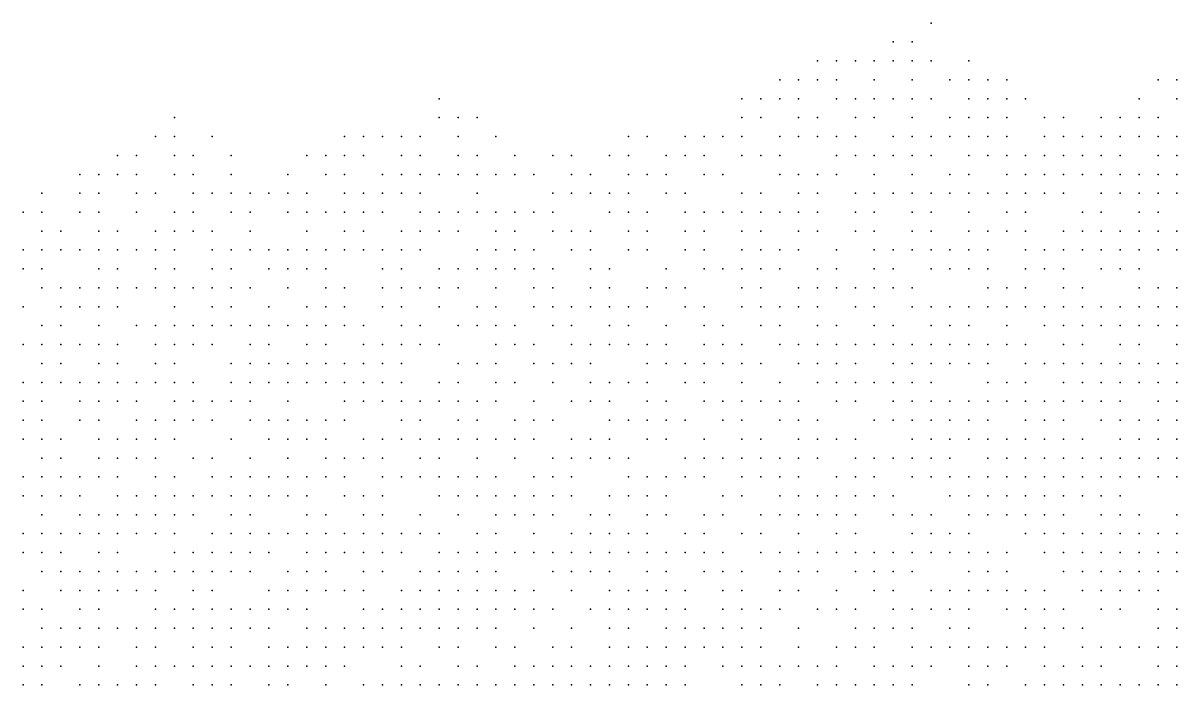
# Model space of a CAD drawing. Extents: x 429 to 793, y 817 to 1241.
# Drawn here: x 519.89 to 564.42, y 1213 to 1238.55 of the extents above; entities that cross this region are included whole.
import ezdxf

# ---------------------------------------------------------------- set-up
doc = ezdxf.new("R2010")
doc.units = 0

msp = doc.modelspace()

# ---------------------------------------------------------------- linework, layer by layer
for p in [(554.93, 1238.55, 234.16), (553.47, 1237.82, 233.76), (554.2, 1237.82, 234.244), (550.55, 1237.09, 232.64), (551.28, 1237.09, 232.79), (552.01, 1237.09, 233.275), (552.74, 1237.09, 233.517), (553.47, 1237.09, 234.086), (554.2, 1237.09, 234.329), (554.93, 1237.09, 234.817), (556.39, 1237.09, 235.043), (549.09, 1236.36, 232.188), (549.82, 1236.36, 232.489), (550.55, 1236.36, 232.966), (551.28, 1236.36, 233.117), (552.74, 1236.36, 233.844), (554.2, 1236.36, 234.541), (555.66, 1236.36, 235.145), (556.39, 1236.36, 235.371), (557.12, 1236.36, 235.597), (557.85, 1236.36, 236.151), (563.69, 1236.36, 238.37), (564.42, 1236.36, 238.541), (535.95, 1235.63, 224.07), (547.63, 1235.63, 231.41), (548.36, 1235.63, 232.038), (549.09, 1235.63, 232.515), (549.82, 1235.63, 232.665), (551.28, 1235.63, 233.443), (552.01, 1235.63, 233.686), (552.74, 1235.63, 233.928), (553.47, 1235.63, 234.413), (554.2, 1235.63, 234.593), (554.93, 1235.63, 234.869), (556.39, 1235.63, 235.699), (557.12, 1235.63, 235.925), (557.85, 1235.63, 236.48), (558.58, 1235.63, 236.706), (562.96, 1235.63, 238.258), (564.42, 1235.63, 238.866), (525.73, 1234.9, 216.19), (535.95, 1234.9, 224.508), (536.68, 1234.9, 224.874), (537.41, 1234.9, 225.678), (547.63, 1234.9, 231.796), (548.36, 1234.9, 232.364), (549.82, 1234.9, 232.992), (550.55, 1234.9, 233.142), (552.01, 1234.9, 234.012), (552.74, 1234.9, 234.255), (554.2, 1234.9, 234.921), (555.66, 1234.9, 235.802), (556.39, 1234.9, 236.028), (557.12, 1234.9, 236.254), (557.85, 1234.9, 236.808), (559.31, 1234.9, 237.034), (560.04, 1234.9, 237.26), (561.5, 1234.9, 237.921), (562.23, 1234.9, 238.034), (562.96, 1234.9, 238.471), (563.69, 1234.9, 238.695), (525, 1234.17, 216.21), (525.73, 1234.17, 216.618), (527.19, 1234.17, 217.83), (532.3, 1234.17, 222.24), (533.03, 1234.17, 222.625), (533.76, 1234.17, 223.01), (534.49, 1234.17, 223.779), (535.22, 1234.17, 224.164), (536.68, 1234.17, 225.312), (538.14, 1234.17, 226.482), (543.25, 1234.17, 229.631), (543.98, 1234.17, 230.105), (545.44, 1234.17, 230.796), (546.17, 1234.17, 231.142), (546.9, 1234.17, 231.85), (547.63, 1234.17, 232.182), (549.09, 1234.17, 232.841), (549.82, 1234.17, 233.414), (550.55, 1234.17, 233.469), (551.28, 1234.17, 233.946), (552.01, 1234.17, 234.339), (553.47, 1234.17, 234.974), (554.2, 1234.17, 235.25), (554.93, 1234.17, 235.526), (555.66, 1234.17, 236.13), (556.39, 1234.17, 236.356), (557.12, 1234.17, 236.582), (557.85, 1234.17, 236.96), (559.31, 1234.17, 237.374), (560.04, 1234.17, 237.585), (560.77, 1234.17, 237.697), (561.5, 1234.17, 238.246), (562.23, 1234.17, 238.359), (562.96, 1234.17, 238.796), (563.69, 1234.17, 239.02), (564.42, 1234.17, 239.191), (523.54, 1233.44, 214.998), (524.27, 1233.44, 215.806), (525.73, 1233.44, 217.046), (526.46, 1233.44, 217.438), (527.92, 1233.44, 218.65), (530.84, 1233.44, 221.187), (531.57, 1233.44, 221.93), (532.3, 1233.44, 222.085), (533.03, 1233.44, 223.057), (534.49, 1233.44, 223.827), (535.22, 1233.44, 224.211), (536.68, 1233.44, 225.384), (537.41, 1233.44, 225.75), (538.87, 1233.44, 226.92), (540.33, 1233.44, 228.09), (541.06, 1233.44, 228.732), (542.52, 1233.44, 229.502), (543.25, 1233.44, 230.015), (544.71, 1233.44, 230.489), (545.44, 1233.44, 231.18), (546.17, 1233.44, 231.526), (547.63, 1233.44, 232.568), (548.36, 1233.44, 232.85), (549.09, 1233.44, 233.132), (551.28, 1233.44, 234.273), (552.01, 1233.44, 234.423), (552.74, 1233.44, 234.698), (553.47, 1233.44, 235.302), (554.2, 1233.44, 235.578), (554.93, 1233.44, 235.854), (556.39, 1233.44, 236.659), (557.12, 1233.44, 236.866), (557.85, 1233.44, 237.074), (558.58, 1233.44, 237.489), (559.31, 1233.44, 237.68), (560.04, 1233.44, 237.91), (560.77, 1233.44, 238.132), (561.5, 1233.44, 238.571), (562.23, 1233.44, 238.684), (563.69, 1233.44, 239.233), (564.42, 1233.44, 239.345), (522.08, 1232.71, 214.021), (522.81, 1232.71, 214.19), (523.54, 1232.71, 215.422), (524.27, 1232.71, 215.826), (525.73, 1232.71, 217.474), (526.46, 1232.71, 217.866), (527.92, 1232.71, 219.078), (530.11, 1232.71, 221.032), (531.57, 1232.71, 221.775), (532.3, 1232.71, 222.517), (533.76, 1232.71, 223.874), (534.49, 1232.71, 224.259), (535.22, 1232.71, 224.64), (535.95, 1232.71, 225.012), (536.68, 1232.71, 225.822), (537.41, 1232.71, 226.188), (538.14, 1232.71, 226.554), (538.87, 1232.71, 227.358), (539.6, 1232.71, 227.724), (541.06, 1232.71, 228.808), (541.79, 1232.71, 229.245), (543.25, 1232.71, 229.886), (543.98, 1232.71, 230.528), (544.71, 1232.71, 230.873), (546.17, 1232.71, 231.904), (546.9, 1232.71, 232.236), (549.09, 1232.71, 233.236), (549.82, 1232.71, 233.518), (550.55, 1232.71, 233.8), (551.28, 1232.71, 234.468), (552.74, 1232.71, 235.026), (554.2, 1232.71, 235.676), (555.66, 1232.71, 236.3), (556.39, 1232.71, 236.981), (557.85, 1232.71, 237.395), (558.58, 1232.71, 237.603), (559.31, 1232.71, 238.005), (560.04, 1232.71, 238.235), (560.77, 1232.71, 238.457), (561.5, 1232.71, 238.679), (562.23, 1232.71, 239.009), (562.96, 1232.71, 239.446), (563.69, 1232.71, 239.558), (564.42, 1232.71, 239.67), (520.62, 1231.98, 213.091), (522.08, 1231.98, 214.445), (522.81, 1231.98, 214.614), (524.27, 1231.98, 216.25), (525, 1231.98, 216.969), (526.46, 1231.98, 218.294), (527.19, 1231.98, 218.686), (527.92, 1231.98, 219.506), (528.65, 1231.98, 219.898), (529.38, 1231.98, 220.718), (530.11, 1231.98, 221.112), (530.84, 1231.98, 221.619), (532.3, 1231.98, 222.949), (533.03, 1231.98, 223.536), (533.76, 1231.98, 223.921), (534.49, 1231.98, 224.306), (535.22, 1231.98, 225.078), (537.41, 1231.98, 226.626), (540.33, 1231.98, 228.468), (541.06, 1231.98, 229.186), (541.79, 1231.98, 229.629), (542.52, 1231.98, 229.757), (543.25, 1231.98, 230.27), (544.71, 1231.98, 231.257), (545.44, 1231.98, 231.603), (547.63, 1231.98, 232.622), (548.36, 1231.98, 232.954), (549.82, 1231.98, 233.904), (550.55, 1231.98, 234.186), (552.01, 1231.98, 235.07), (552.74, 1231.98, 235.223), (553.47, 1231.98, 235.696), (554.2, 1231.98, 235.998), (554.93, 1231.98, 236.471), (555.66, 1231.98, 236.622), (556.39, 1231.98, 236.773), (557.12, 1231.98, 237.51), (557.85, 1231.98, 237.717), (558.58, 1231.98, 237.775), (559.31, 1231.98, 238.33), (560.04, 1231.98, 238.56), (561.5, 1231.98, 238.782), (562.23, 1231.98, 239.004), (562.96, 1231.98, 239.551), (563.69, 1231.98, 239.883), (564.42, 1231.98, 239.995), (519.89, 1231.25, 212.16), (520.62, 1231.25, 212.922), (522.08, 1231.25, 214.276), (522.81, 1231.25, 215.038), (524.27, 1231.25, 216.464), (525.73, 1231.25, 217.397), (526.46, 1231.25, 217.902), (527.92, 1231.25, 219.114), (528.65, 1231.25, 220.333), (530.11, 1231.25, 221.54), (530.84, 1231.25, 222.051), (531.57, 1231.25, 222.756), (532.3, 1231.25, 222.794), (533.03, 1231.25, 223.968), (533.76, 1231.25, 224.334), (535.22, 1231.25, 225.516), (535.95, 1231.25, 225.888), (536.68, 1231.25, 226.26), (537.41, 1231.25, 226.628), (538.14, 1231.25, 227.363), (538.87, 1231.25, 227.731), (539.6, 1231.25, 228.474), (540.33, 1231.25, 228.846), (542.52, 1231.25, 230.141), (543.25, 1231.25, 230.654), (543.98, 1231.25, 230.783), (545.44, 1231.25, 231.641), (546.17, 1231.25, 231.958), (546.9, 1231.25, 232.676), (547.63, 1231.25, 233.211), (548.36, 1231.25, 233.34), (549.09, 1231.25, 233.649), (549.82, 1231.25, 234.268), (550.55, 1231.25, 234.578), (552.01, 1231.25, 235.39), (552.74, 1231.25, 235.668), (554.2, 1231.25, 236.32), (554.93, 1231.25, 236.793), (556.39, 1231.25, 237.095), (557.85, 1231.25, 237.87), (558.58, 1231.25, 238.1), (560.77, 1231.25, 238.885), (561.5, 1231.25, 239.107), (562.96, 1231.25, 239.876), (563.69, 1231.25, 240.098), (520.62, 1230.52, 213.346), (521.35, 1230.52, 214.107), (522.81, 1230.52, 215.462), (523.54, 1230.52, 215.866), (525, 1230.52, 216.892), (525.73, 1230.52, 218.162), (526.46, 1230.52, 218.33), (527.19, 1230.52, 219.131), (528.65, 1230.52, 220.35), (530.84, 1230.52, 221.968), (532.3, 1230.52, 223.226), (533.03, 1230.52, 223.813), (534.49, 1230.52, 225.144), (535.22, 1230.52, 225.25), (535.95, 1230.52, 225.941), (536.68, 1230.52, 226.632), (538.14, 1230.52, 227.367), (538.87, 1230.52, 228.103), (540.33, 1230.52, 228.852), (541.06, 1230.52, 229.224), (541.79, 1230.52, 229.564), (543.25, 1230.52, 230.622), (543.98, 1230.52, 231.167), (545.44, 1230.52, 232.012), (546.17, 1230.52, 232.445), (547.63, 1230.52, 233.082), (548.36, 1230.52, 233.718), (549.82, 1230.52, 234.337), (550.55, 1230.52, 234.956), (552.01, 1230.52, 235.422), (552.74, 1230.52, 235.71), (554.2, 1230.52, 236.266), (554.93, 1230.52, 236.864), (556.39, 1230.52, 237.417), (557.12, 1230.52, 237.965), (557.85, 1230.52, 238.195), (558.58, 1230.52, 238.425), (560.04, 1230.52, 238.655), (560.77, 1230.52, 239.21), (561.5, 1230.52, 239.6), (562.23, 1230.52, 239.794), (562.96, 1230.52, 239.989), (563.69, 1230.52, 240.184), (564.42, 1230.52, 240.575), (519.89, 1229.79, 213.004), (520.62, 1229.79, 213.514), (521.35, 1229.79, 214.446), (522.08, 1229.79, 215.124), (522.81, 1229.79, 215.378), (523.54, 1229.79, 216.29), (524.27, 1229.79, 216.815), (525, 1229.79, 217.32), (525.73, 1229.79, 217.994), (527.19, 1229.79, 219.553), (527.92, 1229.79, 219.954), (528.65, 1229.79, 220.778), (529.38, 1229.79, 221.176), (530.11, 1229.79, 221.574), (530.84, 1229.79, 222.396), (531.57, 1229.79, 222.79), (532.3, 1229.79, 223.612), (533.03, 1229.79, 224.006), (533.76, 1229.79, 224.4), (534.49, 1229.79, 225.144), (535.22, 1229.79, 225.622), (537.41, 1229.79, 227.372), (538.14, 1229.79, 227.739), (538.87, 1229.79, 228.108), (539.6, 1229.79, 228.48), (541.06, 1229.79, 229.602), (541.79, 1229.79, 229.942), (543.25, 1229.79, 231), (543.98, 1229.79, 231.34), (545.44, 1229.79, 232.39), (546.17, 1229.79, 232.823), (547.63, 1229.79, 233.46), (548.36, 1229.79, 234.096), (549.09, 1229.79, 234.405), (549.82, 1229.79, 234.715), (551.28, 1229.79, 235.134), (552.74, 1229.79, 236.03), (553.47, 1229.79, 236.308), (554.2, 1229.79, 236.586), (554.93, 1229.79, 237.184), (555.66, 1229.79, 237.587), (556.39, 1229.79, 237.738), (557.12, 1229.79, 238.29), (558.58, 1229.79, 238.52), (559.31, 1229.79, 238.954), (560.04, 1229.79, 239.082), (560.77, 1229.79, 239.463), (561.5, 1229.79, 239.658), (562.23, 1229.79, 240.048), (562.96, 1229.79, 240.242), (563.69, 1229.79, 240.437), (564.42, 1229.79, 240.606), (519.89, 1229.06, 213.426), (520.62, 1229.06, 213.936), (522.81, 1229.06, 215.717), (523.54, 1229.06, 216.31), (525, 1229.06, 217.826), (525.73, 1229.06, 218.416), (527.19, 1229.06, 219.575), (527.92, 1229.06, 220.38), (529.38, 1229.06, 221.604), (530.11, 1229.06, 222.002), (530.84, 1229.06, 222.824), (531.57, 1229.06, 223.218), (533.76, 1229.06, 224.766), (534.49, 1229.06, 225.463), (535.95, 1229.06, 226.154), (536.68, 1229.06, 226.845), (537.41, 1229.06, 227.376), (538.14, 1229.06, 228.111), (538.87, 1229.06, 228.486), (539.6, 1229.06, 228.858), (540.33, 1229.06, 229.23), (541.79, 1229.06, 230.32), (542.52, 1229.06, 230.66), (544.71, 1229.06, 232.054), (546.17, 1229.06, 233.1), (546.9, 1229.06, 233.331), (547.63, 1229.06, 233.838), (548.36, 1229.06, 233.967), (549.09, 1229.06, 234.474), (550.55, 1229.06, 235.166), (551.28, 1229.06, 235.454), (552.74, 1229.06, 236.35), (553.47, 1229.06, 236.628), (554.93, 1229.06, 237.504), (555.66, 1229.06, 237.782), (556.39, 1229.06, 238.06), (557.12, 1229.06, 238.441), (558.58, 1229.06, 238.698), (559.31, 1229.06, 239.079), (560.04, 1229.06, 239.335), (561.5, 1229.06, 239.911), (562.23, 1229.06, 240.106), (562.96, 1229.06, 240.496), (520.62, 1228.33, 213.848), (521.35, 1228.33, 214.358), (522.08, 1228.33, 215.29), (522.81, 1228.33, 216.317), (523.54, 1228.33, 216.728), (524.27, 1228.33, 217.656), (525, 1228.33, 218.08), (525.73, 1228.33, 218.838), (526.46, 1228.33, 219.428), (527.19, 1228.33, 219.997), (527.92, 1228.33, 220.41), (528.65, 1228.33, 221.206), (530.11, 1228.33, 222.43), (531.57, 1228.33, 223.59), (532.3, 1228.33, 223.976), (533.76, 1228.33, 225.132), (534.49, 1228.33, 225.51), (535.22, 1228.33, 226.254), (535.95, 1228.33, 226.632), (536.68, 1228.33, 227.217), (538.14, 1228.33, 228.116), (539.6, 1228.33, 229.236), (540.33, 1228.33, 229.608), (541.79, 1228.33, 230.329), (542.52, 1228.33, 231.026), (543.98, 1228.33, 231.723), (544.71, 1228.33, 232.084), (545.44, 1228.33, 232.764), (547.63, 1228.33, 233.81), (548.36, 1228.33, 234.345), (549.82, 1228.33, 235.093), (550.55, 1228.33, 235.486), (551.28, 1228.33, 235.774), (552.01, 1228.33, 236.062), (552.74, 1228.33, 236.67), (553.47, 1228.33, 236.954), (554.2, 1228.33, 237.226), (557.12, 1228.33, 238.31), (557.85, 1228.33, 238.823), (558.58, 1228.33, 238.951), (560.04, 1228.33, 239.589), (560.77, 1228.33, 239.717), (562.96, 1228.33, 240.554), (563.69, 1228.33, 240.637), (564.42, 1228.33, 240.861), (519.89, 1227.6, 213.333), (521.35, 1227.6, 215.089), (522.08, 1227.6, 215.498), (522.81, 1227.6, 216.323), (523.54, 1227.6, 217.146), (525.73, 1227.6, 218.67), (527.19, 1227.6, 220.018), (527.92, 1227.6, 220.419), (529.38, 1227.6, 222.072), (530.84, 1227.6, 223.185), (531.57, 1227.6, 223.571), (532.3, 1227.6, 224.344), (533.76, 1227.6, 225.498), (534.49, 1227.6, 225.876), (535.95, 1227.6, 226.998), (537.41, 1227.6, 227.589), (538.14, 1227.6, 228.492), (539.6, 1227.6, 229.5), (540.33, 1227.6, 229.66), (541.06, 1227.6, 230.35), (541.79, 1227.6, 230.699), (542.52, 1227.6, 231.047), (543.25, 1227.6, 231.744), (543.98, 1227.6, 231.74), (545.44, 1227.6, 232.802), (546.17, 1227.6, 233.138), (547.63, 1227.6, 234.216), (548.36, 1227.6, 234.723), (549.09, 1227.6, 234.852), (549.82, 1227.6, 235.198), (550.55, 1227.6, 235.89), (552.01, 1227.6, 236.429), (552.74, 1227.6, 236.549), (554.2, 1227.6, 237.237), (554.93, 1227.6, 237.805), (555.66, 1227.6, 238.089), (556.39, 1227.6, 238.28), (557.12, 1227.6, 238.56), (557.85, 1227.6, 238.794), (558.58, 1227.6, 239.278), (559.31, 1227.6, 239.332), (560.04, 1227.6, 239.714), (560.77, 1227.6, 239.97), (561.5, 1227.6, 240.165), (562.23, 1227.6, 240.36), (562.96, 1227.6, 240.668), (563.69, 1227.6, 240.892), (564.42, 1227.6, 241.116), (520.62, 1226.87, 214.686), (521.35, 1226.87, 215.095), (522.81, 1226.87, 216.634), (524.27, 1226.87, 217.564), (525, 1226.87, 218.074), (525.73, 1226.87, 219.002), (526.46, 1226.87, 219.85), (527.19, 1226.87, 220.44), (527.92, 1226.87, 220.987), (528.65, 1226.87, 221.713), (529.38, 1226.87, 221.893), (530.11, 1226.87, 222.619), (530.84, 1226.87, 223.166), (531.57, 1226.87, 223.939), (532.3, 1226.87, 224.518), (533.03, 1226.87, 225.008), (534.49, 1226.87, 225.864), (535.22, 1226.87, 226.242), (536.68, 1226.87, 227.364), (537.41, 1226.87, 227.742), (538.14, 1226.87, 228.65), (538.87, 1226.87, 228.862), (540.33, 1226.87, 230.03), (541.06, 1226.87, 230.56), (542.52, 1226.87, 231.417), (543.25, 1226.87, 231.77), (544.71, 1226.87, 232.458), (546.17, 1226.87, 233.512), (546.9, 1226.87, 233.848), (548.36, 1226.87, 234.894), (549.09, 1226.87, 235.23), (550.55, 1226.87, 235.769), (551.28, 1226.87, 236.308), (552.74, 1226.87, 236.847), (553.47, 1226.87, 237.252), (554.93, 1226.87, 237.819), (555.66, 1226.87, 238.103), (556.39, 1226.87, 238.53), (557.85, 1226.87, 239.044), (559.31, 1226.87, 239.762), (560.04, 1226.87, 239.967), (560.77, 1226.87, 240.095), (561.5, 1226.87, 240.418), (562.23, 1226.87, 240.613), (562.96, 1226.87, 240.923), (563.69, 1226.87, 241.147), (564.42, 1226.87, 241.371), (519.89, 1226.14, 214.138), (520.62, 1226.14, 215.102), (521.35, 1226.14, 215.511), (522.08, 1226.14, 215.921), (522.81, 1226.14, 216.539), (523.54, 1226.14, 217.052), (525, 1226.14, 218.492), (525.73, 1226.14, 219.42), (526.46, 1226.14, 220.004), (527.19, 1226.14, 220.808), (528.65, 1226.14, 221.534), (529.38, 1226.14, 222.261), (530.84, 1226.14, 223.534), (531.57, 1226.14, 223.921), (533.03, 1226.14, 224.884), (533.76, 1226.14, 225.374), (534.49, 1226.14, 226.23), (535.22, 1226.14, 226.608), (535.95, 1226.14, 227.349), (538.14, 1226.14, 228.484), (538.87, 1226.14, 229.226), (539.6, 1226.14, 229.71), (541.06, 1226.14, 230.4), (541.79, 1226.14, 231.09), (542.52, 1226.14, 231.787), (543.25, 1226.14, 232.144), (543.98, 1226.14, 232.488), (544.71, 1226.14, 232.832), (546.17, 1226.14, 233.886), (546.9, 1226.14, 234.222), (547.63, 1226.14, 234.558), (549.09, 1226.14, 235.526), (549.82, 1226.14, 235.816), (550.55, 1226.14, 236.067), (551.28, 1226.14, 236.188), (552.01, 1226.14, 236.727), (552.74, 1226.14, 237.145), (553.47, 1226.14, 237.266), (554.2, 1226.14, 237.833), (554.93, 1226.14, 238.117), (555.66, 1226.14, 238.25), (556.39, 1226.14, 238.78), (557.12, 1226.14, 239.06), (557.85, 1226.14, 239.294), (558.58, 1226.14, 239.528), (560.04, 1226.14, 240.012), (560.77, 1226.14, 240.349), (562.23, 1226.14, 240.699), (562.96, 1226.14, 241.178), (564.42, 1226.14, 241.626), (520.62, 1225.41, 214.828), (521.35, 1225.41, 215.927), (522.81, 1225.41, 216.957), (523.54, 1225.41, 217.47), (525, 1225.41, 218.91), (525.73, 1225.41, 219.603), (527.92, 1225.41, 221.176), (528.65, 1225.41, 221.674), (529.38, 1225.41, 222.629), (530.11, 1225.41, 223.176), (530.84, 1225.41, 223.355), (531.57, 1225.41, 224.289), (532.3, 1225.41, 224.394), (533.03, 1225.41, 225.25), (533.76, 1225.41, 225.74), (534.49, 1225.41, 226.59), (536.68, 1225.41, 228.084), (537.41, 1225.41, 228.466), (538.14, 1225.41, 228.848), (539.6, 1225.41, 229.968), (540.33, 1225.41, 230.346), (541.06, 1225.41, 230.93), (541.79, 1225.41, 231.46), (543.98, 1225.41, 232.862), (544.71, 1225.41, 233.206), (545.44, 1225.41, 233.55), (546.17, 1225.41, 233.875), (546.9, 1225.41, 234.199), (547.63, 1225.41, 234.848), (548.36, 1225.41, 235.173), (549.82, 1225.41, 235.822), (550.55, 1225.41, 236.112), (551.28, 1225.41, 236.486), (552.01, 1225.41, 237.025), (553.47, 1225.41, 237.564), (554.2, 1225.41, 237.848), (554.93, 1225.41, 238.22), (555.66, 1225.41, 238.5), (556.39, 1225.41, 239.03), (557.12, 1225.41, 239.31), (558.58, 1225.41, 239.544), (559.31, 1225.41, 239.778), (560.04, 1225.41, 240.262), (560.77, 1225.41, 240.496), (561.5, 1225.41, 240.73), (562.23, 1225.41, 240.954), (562.96, 1225.41, 241.348), (563.69, 1225.41, 241.474), (564.42, 1225.41, 241.841), (519.89, 1224.68, 214.28), (520.62, 1224.68, 215.244), (521.35, 1224.68, 215.934), (522.08, 1224.68, 216.445), (522.81, 1224.68, 217.375), (523.54, 1224.68, 217.887), (524.27, 1224.68, 218.766), (525, 1224.68, 219.167), (525.73, 1224.68, 219.568), (526.46, 1224.68, 220.37), (527.92, 1224.68, 221.544), (528.65, 1224.68, 222.042), (529.38, 1224.68, 222.907), (530.11, 1224.68, 223.404), (530.84, 1224.68, 223.723), (531.57, 1224.68, 224.27), (532.3, 1224.68, 224.984), (533.03, 1224.68, 225.699), (533.76, 1224.68, 225.876), (534.49, 1224.68, 226.413), (535.95, 1224.68, 227.336), (536.68, 1224.68, 228.081), (538.14, 1224.68, 229.212), (538.87, 1224.68, 229.59), (540.33, 1224.68, 230.71), (541.79, 1224.68, 231.3), (542.52, 1224.68, 232.174), (543.25, 1224.68, 232.518), (543.98, 1224.68, 233.067), (545.44, 1224.68, 233.685), (546.17, 1224.68, 234.171), (547.63, 1224.68, 234.82), (549.09, 1224.68, 235.486), (550.55, 1224.68, 236.408), (551.28, 1224.68, 236.698), (552.01, 1224.68, 236.988), (552.74, 1224.68, 237.443), (553.47, 1224.68, 237.862), (554.2, 1224.68, 238.19), (554.93, 1224.68, 238.47), (557.12, 1224.68, 239.28), (557.85, 1224.68, 239.761), (558.58, 1224.68, 239.963), (560.04, 1224.68, 240.366), (560.77, 1224.68, 240.769), (561.5, 1224.68, 240.972), (562.23, 1224.68, 241.097), (562.96, 1224.68, 241.464), (563.69, 1224.68, 241.715), (564.42, 1224.68, 242.082), (519.89, 1223.95, 214.487), (520.62, 1223.95, 215.66), (522.08, 1223.95, 216.863), (522.81, 1223.95, 217.558), (523.54, 1223.95, 218.205), (524.27, 1223.95, 218.485), (525.73, 1223.95, 219.934), (526.46, 1223.95, 220.519), (527.19, 1223.95, 221.031), (527.92, 1223.95, 221.912), (528.65, 1223.95, 222.41), (530.11, 1223.95, 223.275), (532.3, 1223.95, 225.344), (533.03, 1223.95, 225.521), (533.76, 1223.95, 226.236), (534.49, 1223.95, 226.773), (535.22, 1223.95, 227.323), (535.95, 1223.95, 227.696), (536.68, 1223.95, 228.069), (537.41, 1223.95, 228.448), (538.14, 1223.95, 229.194), (539.6, 1223.95, 229.954), (541.06, 1223.95, 231.074), (541.79, 1223.95, 231.452), (542.52, 1223.95, 232.287), (543.98, 1223.95, 232.905), (544.71, 1223.95, 233.524), (546.17, 1223.95, 234.142), (546.9, 1223.95, 234.791), (547.63, 1223.95, 235.116), (548.36, 1223.95, 235.446), (549.09, 1223.95, 235.782), (549.82, 1223.95, 236.118), (551.28, 1223.95, 236.994), (552.01, 1223.95, 237.284), (553.47, 1223.95, 237.741), (554.2, 1223.95, 238.146), (554.93, 1223.95, 238.44), (555.66, 1223.95, 238.72), (556.39, 1223.95, 239.229), (557.12, 1223.95, 239.394), (557.85, 1223.95, 239.8), (558.58, 1223.95, 240.203), (559.31, 1223.95, 240.404), (560.04, 1223.95, 240.606), (560.77, 1223.95, 240.977), (561.5, 1223.95, 241.213), (562.23, 1223.95, 241.437), (563.69, 1223.95, 241.831), (564.42, 1223.95, 241.957), (519.89, 1223.22, 214.901), (520.62, 1223.22, 215.833), (522.08, 1223.22, 216.997), (522.81, 1223.22, 217.643), (524.27, 1223.22, 218.851), (525, 1223.22, 219.498), (525.73, 1223.22, 220.3), (526.46, 1223.22, 220.887), (527.19, 1223.22, 221.4), (528.65, 1223.22, 222.672), (529.38, 1223.22, 223.064), (530.11, 1223.22, 223.456), (530.84, 1223.22, 224.24), (531.57, 1223.22, 224.63), (532.3, 1223.22, 225.48), (534.49, 1223.22, 227.133), (535.22, 1223.22, 227.31), (536.68, 1223.22, 228.43), (537.41, 1223.22, 228.812), (538.87, 1223.22, 229.94), (539.6, 1223.22, 230.65), (540.33, 1223.22, 231.005), (542.52, 1223.22, 232.124), (543.25, 1223.22, 232.764), (543.98, 1223.22, 233.201), (544.71, 1223.22, 233.363), (545.44, 1223.22, 233.981), (546.9, 1223.22, 234.763), (547.63, 1223.22, 235.11), (549.09, 1223.22, 236.078), (549.82, 1223.22, 236.414), (550.55, 1223.22, 236.704), (552.74, 1223.22, 237.58), (553.47, 1223.22, 237.87), (554.2, 1223.22, 238.566), (554.93, 1223.22, 238.731), (555.66, 1223.22, 238.897), (556.39, 1223.22, 239.469), (557.12, 1223.22, 239.634), (558.58, 1223.22, 240.241), (559.31, 1223.22, 240.644), (560.04, 1223.22, 240.846), (561.5, 1223.22, 241.219), (562.23, 1223.22, 241.455), (562.96, 1223.22, 241.679), (563.69, 1223.22, 241.903), (564.42, 1223.22, 242.199), (519.89, 1222.49, 215.315), (520.62, 1222.49, 215.905), (521.35, 1222.49, 216.312), (522.81, 1222.49, 217.593), (523.54, 1222.49, 218.29), (524.27, 1222.49, 219.217), (525, 1222.49, 219.864), (525.73, 1222.49, 220.374), (527.92, 1222.49, 222.091), (529.38, 1222.49, 223.426), (530.11, 1222.49, 223.818), (530.84, 1222.49, 224.495), (531.57, 1222.49, 224.99), (533.03, 1222.49, 225.84), (533.76, 1222.49, 226.419), (534.49, 1222.49, 227.18), (535.22, 1222.49, 227.67), (535.95, 1222.49, 228.048), (536.68, 1222.49, 228.891), (537.41, 1222.49, 229.176), (538.14, 1222.49, 229.752), (538.87, 1222.49, 230.238), (539.6, 1222.49, 230.593), (541.06, 1222.49, 231.361), (541.79, 1222.49, 231.951), (542.52, 1222.49, 232.418), (543.98, 1222.49, 233.404), (544.71, 1222.49, 233.75), (546.17, 1222.49, 234.277), (547.63, 1222.49, 235.406), (548.36, 1222.49, 235.742), (549.82, 1222.49, 236.374), (550.55, 1222.49, 236.999), (551.28, 1222.49, 237.288), (552.01, 1222.49, 237.29), (554.2, 1222.49, 238.448), (554.93, 1222.49, 238.971), (555.66, 1222.49, 239.137), (556.39, 1222.49, 239.543), (557.12, 1222.49, 239.874), (557.85, 1222.49, 240.28), (558.58, 1222.49, 240.481), (559.31, 1222.49, 240.683), (560.04, 1222.49, 240.884), (560.77, 1222.49, 240.983), (562.23, 1222.49, 241.697), (562.96, 1222.49, 241.921), (563.69, 1222.49, 242.145), (564.42, 1222.49, 242.369), (520.62, 1221.76, 216.273), (521.35, 1221.76, 216.566), (522.81, 1221.76, 217.957), (523.54, 1221.76, 218.472), (524.27, 1221.76, 219.351), (525, 1221.76, 219.583), (526.46, 1221.76, 221.16), (527.19, 1221.76, 221.712), (528.65, 1221.76, 222.642), (530.11, 1221.76, 224.18), (531.57, 1221.76, 224.855), (532.3, 1221.76, 225.35), (533.03, 1221.76, 226.2), (533.76, 1221.76, 226.69), (535.22, 1221.76, 228.03), (535.95, 1221.76, 228.412), (537.41, 1221.76, 229.377), (538.87, 1221.76, 230.05), (540.33, 1221.76, 231.303), (541.06, 1221.76, 231.659), (541.79, 1221.76, 232.245), (542.52, 1221.76, 232.712), (543.25, 1221.76, 233.058), (545.44, 1221.76, 234.116), (546.17, 1221.76, 234.734), (546.9, 1221.76, 235.059), (547.63, 1221.76, 235.366), (548.36, 1221.76, 235.791), (549.09, 1221.76, 236.393), (549.82, 1221.76, 236.552), (550.55, 1221.76, 236.996), (552.01, 1221.76, 237.577), (552.74, 1221.76, 237.865), (553.47, 1221.76, 238.444), (554.2, 1221.76, 238.736), (554.93, 1221.76, 239.016), (555.66, 1221.76, 239.377), (557.12, 1221.76, 239.949), (557.85, 1221.76, 240.114), (558.58, 1221.76, 240.721), (559.31, 1221.76, 240.923), (560.04, 1221.76, 240.989), (560.77, 1221.76, 241.225), (561.5, 1221.76, 241.461), (562.23, 1221.76, 241.938), (562.96, 1221.76, 242.162), (563.69, 1221.76, 242.386), (564.42, 1221.76, 242.61), (519.89, 1221.03, 215.829), (520.62, 1221.03, 216.235), (521.35, 1221.03, 216.93), (522.08, 1221.03, 217.442), (522.81, 1221.03, 218.321), (523.54, 1221.03, 218.836), (525, 1221.03, 219.715), (525.73, 1221.03, 220.781), (527.19, 1221.03, 222.074), (527.92, 1221.03, 222.263), (528.65, 1221.03, 223.004), (529.38, 1221.03, 223.396), (530.11, 1221.03, 224.15), (530.84, 1221.03, 224.36), (531.57, 1221.03, 225.215), (532.3, 1221.03, 225.71), (533.76, 1221.03, 227.05), (534.49, 1221.03, 227.577), (535.22, 1221.03, 227.953), (535.95, 1221.03, 228.516), (536.68, 1221.03, 229.001), (537.41, 1221.03, 229.189), (538.14, 1221.03, 229.863), (539.6, 1221.03, 230.891), (540.33, 1221.03, 231.246), (541.06, 1221.03, 231.777), (543.25, 1221.03, 233.006), (543.98, 1221.03, 233.352), (544.71, 1221.03, 233.698), (545.44, 1221.03, 234.338), (546.17, 1221.03, 234.684), (547.63, 1221.03, 235.633), (548.36, 1221.03, 236.077), (549.09, 1221.03, 236.235), (549.82, 1221.03, 236.838), (551.28, 1221.03, 237.574), (552.01, 1221.03, 237.863), (552.74, 1221.03, 238.152), (554.2, 1221.03, 239.024), (554.93, 1221.03, 239.304), (555.66, 1221.03, 239.584), (556.39, 1221.03, 239.864), (557.12, 1221.03, 240.189), (557.85, 1221.03, 240.354), (558.58, 1221.03, 240.52), (559.31, 1221.03, 240.994), (560.04, 1221.03, 241.23), (560.77, 1221.03, 241.466), (561.5, 1221.03, 241.702), (562.23, 1221.03, 242.18), (562.96, 1221.03, 242.404), (563.69, 1221.03, 242.628), (564.42, 1221.03, 242.924), (519.89, 1220.3, 215.422), (520.62, 1220.3, 216.417), (521.35, 1220.3, 217.294), (522.08, 1220.3, 217.806), (523.54, 1220.3, 218.975), (524.27, 1220.3, 219.781), (525, 1220.3, 220.183), (525.73, 1220.3, 220.59), (526.46, 1220.3, 221.465), (527.19, 1220.3, 221.884), (527.92, 1220.3, 222.625), (528.65, 1220.3, 223.366), (529.38, 1220.3, 223.758), (530.11, 1220.3, 224.225), (530.84, 1220.3, 224.72), (532.3, 1220.3, 226.07), (533.03, 1220.3, 226.56), (533.76, 1220.3, 227.2), (535.95, 1220.3, 228.626), (536.68, 1220.3, 229.104), (537.41, 1220.3, 229.487), (538.14, 1220.3, 230.161), (538.87, 1220.3, 230.646), (539.6, 1220.3, 230.834), (540.33, 1220.3, 231.544), (541.06, 1220.3, 232.071), (542.52, 1220.3, 232.538), (543.25, 1220.3, 233.3), (543.98, 1220.3, 233.646), (544.71, 1220.3, 233.992), (546.9, 1220.3, 235.314), (547.63, 1220.3, 235.919), (549.09, 1220.3, 236.521), (549.82, 1220.3, 237.124), (550.55, 1220.3, 237.282), (551.28, 1220.3, 237.571), (552.01, 1220.3, 238.149), (552.74, 1220.3, 238.44), (553.47, 1220.3, 238.732), (555.66, 1220.3, 239.592), (556.39, 1220.3, 239.872), (557.12, 1220.3, 240.152), (557.85, 1220.3, 240.594), (558.58, 1220.3, 240.76), (559.31, 1220.3, 241.236), (560.04, 1220.3, 241.472), (560.77, 1220.3, 241.752), (561.5, 1220.3, 241.944), (562.23, 1220.3, 242.037), (520.62, 1219.57, 216.781), (522.08, 1219.57, 217.888), (522.81, 1219.57, 218.573), (523.54, 1219.57, 219.331), (524.27, 1219.57, 219.734), (525, 1219.57, 220.43), (525.73, 1219.57, 220.95), (526.46, 1219.57, 221.825), (527.92, 1219.57, 222.987), (528.65, 1219.57, 223.215), (530.84, 1219.57, 225.08), (531.57, 1219.57, 225.676), (533.03, 1219.57, 226.747), (533.76, 1219.57, 227.123), (535.22, 1219.57, 228.139), (536.68, 1219.57, 229.401), (538.14, 1219.57, 229.879), (538.87, 1219.57, 230.654), (539.6, 1219.57, 231.132), (540.33, 1219.57, 231.603), (541.79, 1219.57, 232.365), (542.52, 1219.57, 233.115), (543.98, 1219.57, 233.958), (544.71, 1219.57, 234.287), (546.17, 1219.57, 234.944), (546.9, 1219.57, 235.598), (548.36, 1219.57, 236.363), (549.09, 1219.57, 236.807), (549.82, 1219.57, 236.965), (550.55, 1219.57, 237.568), (551.28, 1219.57, 237.857), (552.01, 1219.57, 238.146), (553.47, 1219.57, 238.728), (554.2, 1219.57, 239.02), (554.93, 1219.57, 239.312), (556.39, 1219.57, 240.16), (557.12, 1219.57, 240.44), (557.85, 1219.57, 240.72), (558.58, 1219.57, 241), (559.31, 1219.57, 241.324), (560.04, 1219.57, 241.61), (561.5, 1219.57, 242.076), (562.23, 1219.57, 242.362), (562.96, 1219.57, 242.548), (564.42, 1219.57, 242.92), (519.89, 1218.84, 216.158), (520.62, 1218.84, 216.632), (521.35, 1218.84, 217.605), (522.08, 1218.84, 218.244), (522.81, 1218.84, 218.526), (523.54, 1218.84, 218.929), (524.27, 1218.84, 220.09), (525, 1218.84, 220.79), (525.73, 1218.84, 221.31), (527.19, 1218.84, 222.185), (527.92, 1218.84, 222.7), (528.65, 1218.84, 223.575), (529.38, 1218.84, 224.09), (530.11, 1218.84, 224.784), (530.84, 1218.84, 225.281), (531.57, 1218.84, 225.976), (532.3, 1218.84, 226.173), (533.03, 1218.84, 226.67), (533.76, 1218.84, 227.423), (534.49, 1218.84, 227.949), (535.22, 1218.84, 228.436), (535.95, 1218.84, 228.924), (537.41, 1218.84, 229.7), (538.14, 1218.84, 230.177), (539.6, 1218.84, 231.43), (541.06, 1218.84, 232.272), (541.79, 1218.84, 232.744), (542.52, 1218.84, 232.929), (543.25, 1218.84, 233.586), (543.98, 1218.84, 233.915), (545.44, 1218.84, 234.91), (546.17, 1218.84, 235.254), (547.63, 1218.84, 236.22), (548.36, 1218.84, 236.558), (549.82, 1218.84, 237.251), (551.28, 1218.84, 238.143), (552.01, 1218.84, 238.144), (554.2, 1218.84, 239.308), (554.93, 1218.84, 239.6), (555.66, 1218.84, 239.88), (556.39, 1218.84, 240.125), (558.58, 1218.84, 241.216), (559.31, 1218.84, 241.454), (560.04, 1218.84, 241.649), (560.77, 1218.84, 241.934), (561.5, 1218.84, 242.258), (562.23, 1218.84, 242.401), (562.96, 1218.84, 242.729), (563.69, 1218.84, 242.915), (564.42, 1218.84, 243.101), (519.89, 1218.11, 216.12), (520.62, 1218.11, 217.041), (521.35, 1218.11, 217.679), (522.81, 1218.11, 218.882), (523.54, 1218.11, 219.285), (525.73, 1218.11, 221.15), (526.46, 1218.11, 221.67), (527.19, 1218.11, 222.545), (527.92, 1218.11, 223.06), (528.65, 1218.11, 223.606), (529.38, 1218.11, 224.388), (530.84, 1218.11, 225.084), (531.57, 1218.11, 225.779), (532.3, 1218.11, 226.473), (533.03, 1218.11, 226.97), (533.76, 1218.11, 227.347), (534.49, 1218.11, 227.723), (535.95, 1218.11, 228.735), (536.68, 1218.11, 229.222), (537.41, 1218.11, 229.997), (538.14, 1218.11, 230.475), (538.87, 1218.11, 230.987), (539.6, 1218.11, 231.353), (540.33, 1218.11, 231.901), (541.06, 1218.11, 232.373), (541.79, 1218.11, 232.558), (542.52, 1218.11, 233.215), (543.25, 1218.11, 233.872), (543.98, 1218.11, 234.201), (544.71, 1218.11, 234.53), (545.44, 1218.11, 234.859), (546.17, 1218.11, 235.194), (546.9, 1218.11, 235.538), (548.36, 1218.11, 236.504), (549.09, 1218.11, 236.842), (549.82, 1218.11, 237.18), (550.55, 1218.11, 237.696), (551.28, 1218.11, 238.14), (552.01, 1218.11, 238.432), (552.74, 1218.11, 238.797), (553.47, 1218.11, 239.016), (554.2, 1218.11, 239.454), (554.93, 1218.11, 239.818), (555.66, 1218.11, 240.08), (556.39, 1218.11, 240.387), (557.12, 1218.11, 240.649), (557.85, 1218.11, 240.911), (559.31, 1218.11, 241.432), (560.04, 1218.11, 241.67), (560.77, 1218.11, 241.973), (561.5, 1218.11, 242.44), (562.23, 1218.11, 242.582), (562.96, 1218.11, 242.725), (563.69, 1218.11, 243.097), (564.42, 1218.11, 243.355), (520.62, 1217.38, 217.348), (521.35, 1217.38, 217.397), (522.08, 1217.38, 218.317), (522.81, 1217.38, 218.956), (523.54, 1217.38, 219.641), (524.27, 1217.38, 220.11), (525, 1217.38, 220.63), (525.73, 1217.38, 221.734), (526.46, 1217.38, 222.03), (527.19, 1217.38, 222.818), (527.92, 1217.38, 223.212), (528.65, 1217.38, 223.91), (530.11, 1217.38, 224.686), (530.84, 1217.38, 225.581), (531.57, 1217.38, 226.079), (533.03, 1217.38, 226.773), (533.76, 1217.38, 227.76), (535.22, 1217.38, 228.247), (535.95, 1217.38, 229.324), (536.68, 1217.38, 229.52), (537.41, 1217.38, 229.887), (538.14, 1217.38, 230.62), (540.33, 1217.38, 232.002), (541.06, 1217.38, 232.469), (541.79, 1217.38, 232.844), (542.52, 1217.38, 233.501), (543.98, 1217.38, 234.158), (544.71, 1217.38, 234.816), (546.17, 1217.38, 235.478), (546.9, 1217.38, 235.822), (547.63, 1217.38, 236.166), (549.09, 1217.38, 237.126), (549.82, 1217.38, 237.464), (550.55, 1217.38, 237.802), (552.01, 1217.38, 238.651), (552.74, 1217.38, 239.015), (553.47, 1217.38, 239.161), (554.2, 1217.38, 239.525), (556.39, 1217.38, 240.343), (557.12, 1217.38, 240.876), (557.85, 1217.38, 241.154), (560.04, 1217.38, 241.886), (560.77, 1217.38, 242.124), (561.5, 1217.38, 242.362), (562.23, 1217.38, 242.764), (562.96, 1217.38, 242.907), (563.69, 1217.38, 243.093), (564.42, 1217.38, 243.536), (519.89, 1216.65, 216.84), (521.35, 1216.65, 217.707), (522.08, 1216.65, 218.673), (522.81, 1216.65, 219.312), (523.54, 1216.65, 219.594), (524.27, 1216.65, 220.47), (525, 1216.65, 221.142), (526.46, 1216.65, 222.334), (527.19, 1216.65, 222.728), (529.38, 1216.65, 224.179), (530.11, 1216.65, 224.984), (530.84, 1216.65, 225.482), (531.57, 1216.65, 226.277), (532.3, 1216.65, 226.775), (533.03, 1216.65, 227.27), (534.49, 1216.65, 228.058), (535.22, 1216.65, 228.545), (535.95, 1216.65, 229.129), (536.68, 1216.65, 229.81), (537.41, 1216.65, 230.177), (538.14, 1216.65, 230.543), (538.87, 1216.65, 231.277), (539.6, 1216.65, 231.529), (541.06, 1216.65, 232.755), (542.52, 1216.65, 233.316), (543.25, 1216.65, 233.973), (543.98, 1216.65, 234.444), (544.71, 1216.65, 234.79), (545.44, 1216.65, 235.134), (546.9, 1216.65, 236.106), (547.63, 1216.65, 236.45), (549.09, 1216.65, 237.366), (549.82, 1216.65, 237.672), (551.28, 1216.65, 238.358), (552.74, 1216.65, 239.16), (553.47, 1216.65, 239.379), (554.93, 1216.65, 240.036), (555.66, 1216.65, 240.298), (556.39, 1216.65, 240.561), (557.12, 1216.65, 240.823), (557.85, 1216.65, 241.092), (558.58, 1216.65, 241.37), (559.31, 1216.65, 241.648), (560.77, 1216.65, 242.34), (561.5, 1216.65, 242.578), (562.23, 1216.65, 242.621), (562.96, 1216.65, 243.088), (563.69, 1216.65, 243.312), (519.89, 1215.92, 216.688), (520.62, 1215.92, 217.2), (522.08, 1215.92, 218.575), (522.81, 1215.92, 219.442), (525, 1215.92, 220.846), (525.73, 1215.92, 221.742), (526.46, 1215.92, 222.038), (527.19, 1215.92, 223.032), (527.92, 1215.92, 223.426), (528.65, 1215.92, 223.969), (529.38, 1215.92, 224.477), (530.11, 1215.92, 225.282), (530.84, 1215.92, 225.78), (533.03, 1215.92, 227.073), (533.76, 1215.92, 227.57), (534.49, 1215.92, 228.251), (535.22, 1215.92, 228.933), (535.95, 1215.92, 229.419), (536.68, 1215.92, 229.614), (537.41, 1215.92, 230.467), (538.14, 1215.92, 230.833), (538.87, 1215.92, 231.343), (539.6, 1215.92, 231.815), (540.33, 1215.92, 232.288), (541.79, 1215.92, 233.042), (542.52, 1215.92, 233.509), (543.25, 1215.92, 234.259), (543.98, 1215.92, 234.73), (544.71, 1215.92, 235.074), (545.44, 1215.92, 235.499), (546.9, 1215.92, 236.087), (547.63, 1215.92, 236.674), (548.36, 1215.92, 236.979), (549.09, 1215.92, 237.285), (550.55, 1215.92, 238.161), (551.28, 1215.92, 238.576), (552.01, 1215.92, 238.868), (553.47, 1215.92, 239.233), (554.2, 1215.92, 239.743), (554.93, 1215.92, 240.108), (555.66, 1215.92, 240.254), (556.39, 1215.92, 240.779), (557.85, 1215.92, 241.308), (558.58, 1215.92, 241.586), (559.31, 1215.92, 241.864), (560.04, 1215.92, 242.102), (561.5, 1215.92, 242.794), (562.23, 1215.92, 243.032), (563.69, 1215.92, 243.27), (564.42, 1215.92, 243.494), (520.62, 1215.19, 217.56), (521.35, 1215.19, 218.428), (522.08, 1215.19, 219.093), (522.81, 1215.19, 219.484), (523.54, 1215.19, 220.26), (524.27, 1215.19, 220.55), (525, 1215.19, 221.15), (525.73, 1215.19, 222.046), (526.46, 1215.19, 222.342), (527.19, 1215.19, 222.942), (527.92, 1215.19, 223.73), (528.65, 1215.19, 224.267), (529.38, 1215.19, 224.775), (530.84, 1215.19, 225.96), (531.57, 1215.19, 226.341), (532.3, 1215.19, 226.721), (533.03, 1215.19, 227.482), (533.76, 1215.19, 227.86), (534.49, 1215.19, 228.541), (535.22, 1215.19, 229.027), (535.95, 1215.19, 229.709), (536.68, 1215.19, 229.904), (537.41, 1215.19, 230.39), (538.14, 1215.19, 231.123), (539.6, 1215.19, 232.102), (541.06, 1215.19, 232.574), (542.52, 1215.19, 233.795), (543.25, 1215.19, 234.262), (544.71, 1215.19, 235.136), (545.44, 1215.19, 235.317), (546.17, 1215.19, 235.905), (546.9, 1215.19, 236.311), (547.63, 1215.19, 236.492), (548.36, 1215.19, 236.898), (549.82, 1215.19, 237.896), (552.01, 1215.19, 238.794), (552.74, 1215.19, 239.086), (553.47, 1215.19, 239.378), (554.2, 1215.19, 239.961), (555.66, 1215.19, 240.472), (556.39, 1215.19, 240.752), (558.58, 1215.19, 241.802), (559.31, 1215.19, 242.08), (560.04, 1215.19, 242.318), (560.77, 1215.19, 242.556), (563.69, 1215.19, 243.571), (564.42, 1215.19, 243.708), (519.89, 1214.46, 217.408), (520.62, 1214.46, 217.92), (521.35, 1214.46, 218.311), (522.08, 1214.46, 218.702), (522.81, 1214.46, 219.8), (524.27, 1214.46, 220.57), (525, 1214.46, 221.083), (526.46, 1214.46, 222.646), (527.19, 1214.46, 223.246), (527.92, 1214.46, 223.76), (529.38, 1214.46, 224.565), (530.11, 1214.46, 225.29), (530.84, 1214.46, 225.58), (531.57, 1214.46, 226.633), (532.3, 1214.46, 227.013), (533.03, 1214.46, 227.655), (533.76, 1214.46, 228.15), (534.49, 1214.46, 228.638), (535.95, 1214.46, 229.513), (536.68, 1214.46, 230.194), (538.14, 1214.46, 231.157), (538.87, 1214.46, 231.629), (540.33, 1214.46, 232.388), (541.06, 1214.46, 232.86), (542.52, 1214.46, 233.913), (543.25, 1214.46, 234.264), (543.98, 1214.46, 234.615), (544.71, 1214.46, 234.956), (545.44, 1214.46, 235.541), (546.17, 1214.46, 235.947), (546.9, 1214.46, 236.129), (547.63, 1214.46, 236.716), (548.36, 1214.46, 237.203), (549.82, 1214.46, 237.964), (551.28, 1214.46, 238.379), (552.01, 1214.46, 239.012), (552.74, 1214.46, 239.304), (554.2, 1214.46, 239.888), (554.93, 1214.46, 240.326), (555.66, 1214.46, 240.69), (556.39, 1214.46, 240.968), (557.12, 1214.46, 241.315), (557.85, 1214.46, 241.524), (558.58, 1214.46, 241.798), (559.31, 1214.46, 241.939), (560.77, 1214.46, 242.535), (561.5, 1214.46, 242.763), (562.23, 1214.46, 243.219), (562.96, 1214.46, 243.369), (563.69, 1214.46, 243.607), (564.42, 1214.46, 243.873), (519.89, 1213.73, 217.342), (520.62, 1213.73, 217.947), (521.35, 1213.73, 218.627), (522.81, 1213.73, 219.409), (524.27, 1213.73, 220.88), (525, 1213.73, 221.393), (525.73, 1213.73, 222.215), (526.46, 1213.73, 222.728), (527.19, 1213.73, 222.95), (527.92, 1213.73, 223.55), (528.65, 1213.73, 224.421), (529.38, 1213.73, 225.001), (530.11, 1213.73, 225.582), (530.84, 1213.73, 225.872), (531.57, 1213.73, 226.252), (532.3, 1213.73, 227.305), (534.49, 1213.73, 228.44), (535.22, 1213.73, 228.928), (536.68, 1213.73, 230.193), (537.41, 1213.73, 230.68), (538.87, 1213.73, 231.814), (539.6, 1213.73, 231.915), (540.33, 1213.73, 232.657), (541.06, 1213.73, 233.096), (541.79, 1213.73, 233.447), (542.52, 1213.73, 233.798), (543.25, 1213.73, 234.5), (543.98, 1213.73, 234.727), (544.71, 1213.73, 235.182), (545.44, 1213.73, 235.609), (546.9, 1213.73, 236.535), (547.63, 1213.73, 236.94), (548.36, 1213.73, 237.122), (549.09, 1213.73, 237.767), (549.82, 1213.73, 237.733), (550.55, 1213.73, 238.182), (551.28, 1213.73, 238.597), (552.74, 1213.73, 239.522), (553.47, 1213.73, 239.814), (554.2, 1213.73, 240.106), (554.93, 1213.73, 240.398), (556.39, 1213.73, 241.033), (557.12, 1213.73, 241.174), (557.85, 1213.73, 241.657), (559.31, 1213.73, 242.141), (560.04, 1213.73, 242.51), (560.77, 1213.73, 242.737), (561.5, 1213.73, 242.965), (563.69, 1213.73, 243.775), (564.42, 1213.73, 243.995), (519.89, 1213, 217.369), (520.62, 1213, 217.658), (522.08, 1213, 219.334), (522.81, 1213, 219.88), (523.54, 1213, 220.38), (524.27, 1213, 221.19), (525, 1213, 221.703), (526.46, 1213, 222.525), (527.19, 1213, 223.038), (527.92, 1213, 224.132), (529.38, 1213, 225.003), (530.11, 1213, 225.293), (531.57, 1213, 226.544), (533.03, 1213, 227.45), (533.76, 1213, 227.945), (534.49, 1213, 228.73), (535.22, 1213, 229.217), (535.95, 1213, 229.995), (536.68, 1213, 230.483), (537.41, 1213, 230.97), (538.14, 1213, 231.409), (538.87, 1213, 231.611), (539.6, 1213, 232.252), (540.33, 1213, 232.691), (541.06, 1213, 233.332), (541.79, 1213, 233.683), (542.52, 1213, 234.034), (543.25, 1213, 234.385), (543.98, 1213, 234.953), (544.71, 1213, 235.408), (545.44, 1213, 235.836), (547.63, 1213, 236.917), (548.36, 1213, 237.346), (549.09, 1213, 237.651), (550.55, 1213, 238.4), (551.28, 1213, 238.815), (552.01, 1213, 239.23), (552.74, 1213, 239.497), (553.47, 1213, 239.764), (554.2, 1213, 240.297), (556.39, 1213, 240.894), (557.12, 1213, 241.376), (558.58, 1213, 242), (559.31, 1213, 242.343), (560.04, 1213, 242.484), (560.77, 1213, 242.712), (561.5, 1213, 243.167), (562.23, 1213, 243.299), (562.96, 1213, 243.537), (563.69, 1213, 243.943), (564.42, 1213, 244.163)]:
    msp.add_point(p)

doc.saveas('drawing.dxf')
